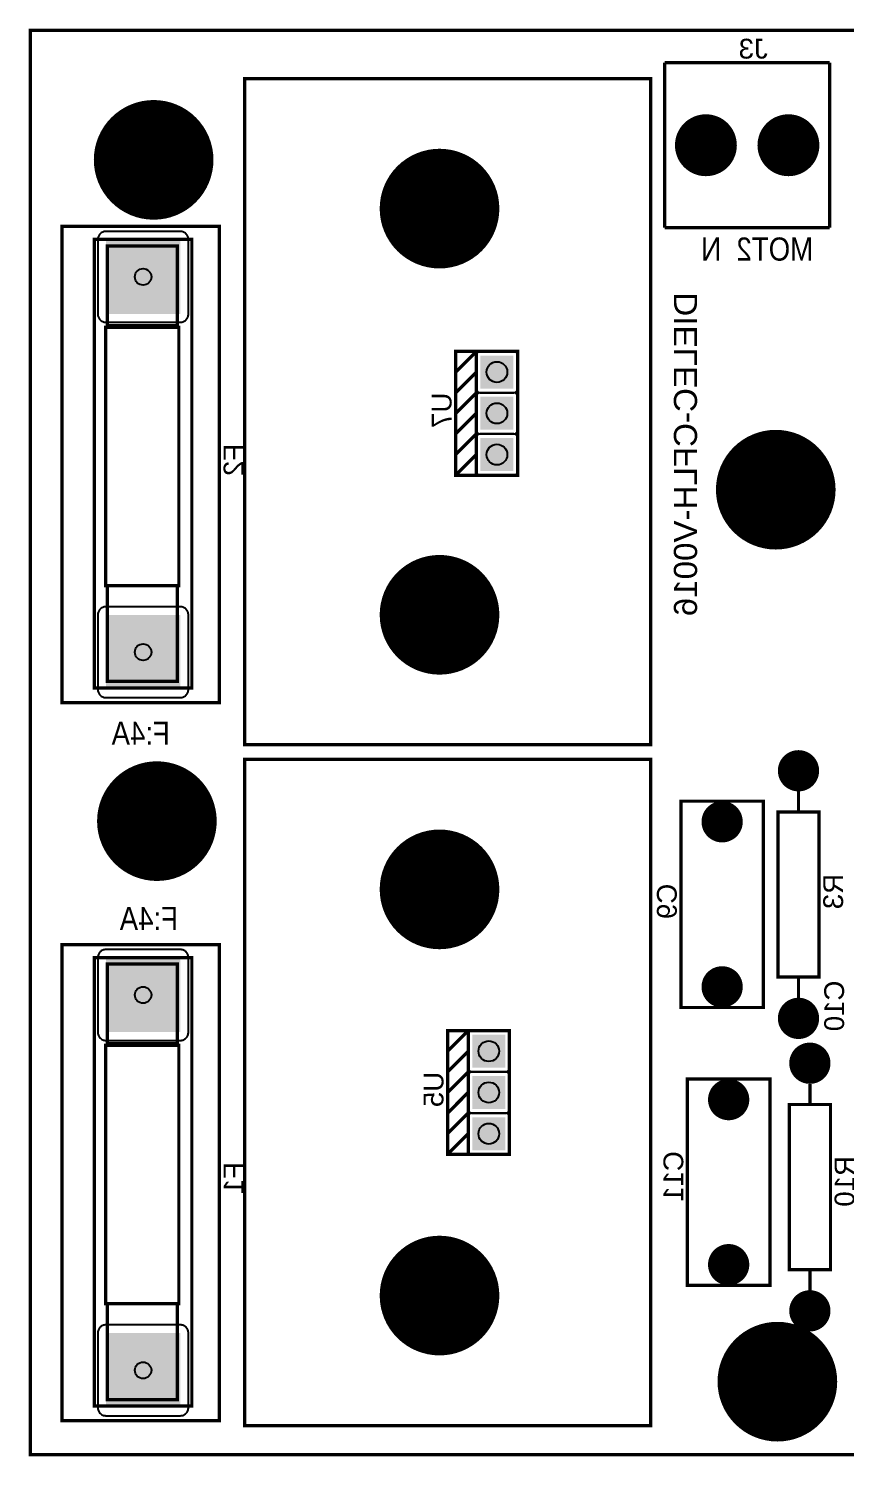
# Model space of a CAD drawing. Header units: inches. Extents: x -2.86 to 2.86, y -1.73 to 1.73.
# Drawn here: x -2.86 to -0.88, y -1.73 to 1.73 of the extents above; entities that cross this region are included whole.
import ezdxf

# ---------------------------------------------------------------- set-up
doc = ezdxf.new("R2010")
doc.units = ezdxf.units.IN
doc.layers.get('0').update_dxf_attribs({"linetype": 'CONTINUOUS'})

# ---------------------------------------------------------------- blocks, each defined once
blk = doc.blocks.new('EPAD')
at = {"const_width": 0.5}
blk.add_lwpolyline([(-0.25, 0, 1), (0.25, 0, 1)], format="xyb", close=True, dxfattribs=at)
blk = doc.blocks.new('RPAD')
blk.add_trace([(-0.5, -0.5), (-0.5, 0.5), (0.5, -0.5), (0.5, 0.5)])

msp = doc.modelspace()

# ---------------------------------------------------------------- linework, layer by layer
at = {"const_width": 0.008}
for points in [[(-2.856299, -1.725984), (2.778189, -1.725984), (2.778189, 1.725984), (-2.856299, 1.725984), (-2.856299, -1.725984)], [(-2.856299, -1.725984), (2.778189, -1.725984), (2.778189, 1.725984), (-2.856299, 1.725984), (-2.856299, -1.725984)], [(-2.856299, -1.725984), (2.778189, -1.725984), (2.778189, 1.725984), (-2.856299, 1.725984), (-2.856299, -1.725984)], [(-1.318504, 1.647244), (-1.318504, 1.247244)], [(-0.918504, 1.647244), (-1.318504, 1.647244)], [(-1.318504, 1.647244), (-1.318504, 1.247244)], [(-0.918504, 1.647244), (-1.318504, 1.647244)], [(-1.318504, 1.647244), (-1.318504, 1.247244)], [(-0.918504, 1.647244), (-1.318504, 1.647244)], [(-0.918504, 1.647244), (-0.918504, 1.247244)], [(-0.918504, 1.647244), (-0.918504, 1.247244)], [(-0.918504, 1.647244), (-0.918504, 1.247244)], [(-2.336614, -0.005512), (-1.352362, -0.005512), (-1.352362, 1.608661), (-2.336614, 1.608661), (-2.336614, -0.005512)], [(-2.336614, -0.005512), (-1.352362, -0.005512), (-1.352362, 1.608661), (-2.336614, 1.608661), (-2.336614, -0.005512)], [(-2.336614, -0.005512), (-1.352362, -0.005512), (-1.352362, 1.608661), (-2.336614, 1.608661), (-2.336614, -0.005512)], [(-2.779528, 0.09685), (-2.397638, 0.09685), (-2.397638, 1.250394), (-2.779528, 1.250394), (-2.779528, 0.09685)], [(-2.779528, 0.09685), (-2.397638, 0.09685), (-2.397638, 1.250394), (-2.779528, 1.250394), (-2.779528, 0.09685)], [(-2.779528, 0.09685), (-2.397638, 0.09685), (-2.397638, 1.250394), (-2.779528, 1.250394), (-2.779528, 0.09685)], [(-0.918504, 1.247244), (-1.318504, 1.247244)], [(-0.918504, 1.247244), (-1.318504, 1.247244)], [(-0.918504, 1.247244), (-1.318504, 1.247244)], [(-2.700787, 0.132283), (-2.464567, 0.132283), (-2.464567, 1.218898), (-2.700787, 1.218898), (-2.700787, 0.132283)], [(-2.700787, 0.132283), (-2.464567, 0.132283), (-2.464567, 1.218898), (-2.700787, 1.218898), (-2.700787, 0.132283)], [(-2.700787, 0.132283), (-2.464567, 0.132283), (-2.464567, 1.218898), (-2.700787, 1.218898), (-2.700787, 0.132283)], [(-2.669291, 1.010236), (-2.5, 1.010236), (-2.5, 1.20315), (-2.669291, 1.20315), (-2.669291, 1.010236)], [(-2.669291, 1.010236), (-2.5, 1.010236), (-2.5, 1.20315), (-2.669291, 1.20315), (-2.669291, 1.010236)], [(-2.669291, 1.010236), (-2.5, 1.010236), (-2.5, 1.20315), (-2.669291, 1.20315), (-2.669291, 1.010236)], [(-2.673228, 0.380315), (-2.496063, 0.380315), (-2.496063, 1.006299), (-2.673228, 1.006299), (-2.673228, 0.380315)], [(-2.673228, 0.380315), (-2.496063, 0.380315), (-2.496063, 1.006299), (-2.673228, 1.006299), (-2.673228, 0.380315)], [(-2.673228, 0.380315), (-2.496063, 0.380315), (-2.496063, 1.006299), (-2.673228, 1.006299), (-2.673228, 0.380315)], [(-1.775, 0.947638), (-1.825, 0.947638), (-1.825, 0.647638), (-1.775, 0.647638)], [(-1.775, 0.947638), (-1.825, 0.897638)], [(-1.775, 0.947638), (-1.825, 0.947638), (-1.825, 0.647638), (-1.775, 0.647638)], [(-1.775, 0.947638), (-1.825, 0.897638)], [(-1.775, 0.947638), (-1.825, 0.947638), (-1.825, 0.647638), (-1.775, 0.647638)], [(-1.775, 0.947638), (-1.825, 0.897638)], [(-1.775, 0.647638), (-1.675, 0.647638), (-1.675, 0.947638), (-1.775, 0.947638), (-1.775, 0.647638)], [(-1.775, 0.647638), (-1.675, 0.647638), (-1.675, 0.947638), (-1.775, 0.947638), (-1.775, 0.647638)], [(-1.775, 0.647638), (-1.675, 0.647638), (-1.675, 0.947638), (-1.775, 0.947638), (-1.775, 0.647638)], [(-1.775, 0.897638), (-1.825, 0.847638)], [(-1.775, 0.897638), (-1.825, 0.847638)], [(-1.775, 0.897638), (-1.825, 0.847638)], [(-1.775, 0.847638), (-1.825, 0.797638)], [(-1.775, 0.847638), (-1.825, 0.797638)], [(-1.775, 0.847638), (-1.825, 0.797638)], [(-1.775, 0.797638), (-1.825, 0.747638)], [(-1.775, 0.797638), (-1.825, 0.747638)], [(-1.775, 0.797638), (-1.825, 0.747638)], [(-1.775, 0.747638), (-1.825, 0.697638)], [(-1.775, 0.747638), (-1.825, 0.697638)], [(-1.775, 0.747638), (-1.825, 0.697638)], [(-1.775, 0.697638), (-1.825, 0.647638)], [(-1.775, 0.697638), (-1.825, 0.647638)], [(-1.775, 0.697638), (-1.825, 0.647638)], [(-2.669291, 0.148031), (-2.5, 0.148031), (-2.5, 0.380315), (-2.669291, 0.380315), (-2.669291, 0.148031)], [(-2.669291, 0.148031), (-2.5, 0.148031), (-2.5, 0.380315), (-2.669291, 0.380315), (-2.669291, 0.148031)], [(-2.669291, 0.148031), (-2.5, 0.148031), (-2.5, 0.380315), (-2.669291, 0.380315), (-2.669291, 0.148031)], [(-2.336614, -1.655118), (-1.352362, -1.655118), (-1.352362, -0.040945), (-2.336614, -0.040945), (-2.336614, -1.655118)], [(-2.336614, -1.655118), (-1.352362, -1.655118), (-1.352362, -0.040945), (-2.336614, -0.040945), (-2.336614, -1.655118)], [(-2.336614, -1.655118), (-1.352362, -1.655118), (-1.352362, -0.040945), (-2.336614, -0.040945), (-2.336614, -1.655118)], [(-1.279134, -0.642126), (-1.079134, -0.642126), (-1.079134, -0.142126), (-1.279134, -0.142126), (-1.279134, -0.642126)], [(-1.279134, -0.642126), (-1.079134, -0.642126), (-1.079134, -0.142126), (-1.279134, -0.142126), (-1.279134, -0.642126)], [(-1.279134, -0.642126), (-1.079134, -0.642126), (-1.079134, -0.142126), (-1.279134, -0.142126), (-1.279134, -0.642126)], [(-0.994094, -0.168504), (-0.994094, -0.118504)], [(-0.994094, -0.168504), (-0.994094, -0.118504)], [(-0.994094, -0.168504), (-0.994094, -0.118504)], [(-1.044094, -0.568504), (-0.944094, -0.568504), (-0.944094, -0.168504), (-1.044094, -0.168504), (-1.044094, -0.568504)], [(-1.044094, -0.568504), (-0.944094, -0.568504), (-0.944094, -0.168504), (-1.044094, -0.168504), (-1.044094, -0.568504)], [(-1.044094, -0.568504), (-0.944094, -0.568504), (-0.944094, -0.168504), (-1.044094, -0.168504), (-1.044094, -0.568504)], [(-2.779528, -1.643307), (-2.397638, -1.643307), (-2.397638, -0.489764), (-2.779528, -0.489764), (-2.779528, -1.643307)], [(-2.779528, -1.643307), (-2.397638, -1.643307), (-2.397638, -0.489764), (-2.779528, -0.489764), (-2.779528, -1.643307)], [(-2.779528, -1.643307), (-2.397638, -1.643307), (-2.397638, -0.489764), (-2.779528, -0.489764), (-2.779528, -1.643307)], [(-2.700787, -1.607874), (-2.464567, -1.607874), (-2.464567, -0.52126), (-2.700787, -0.52126), (-2.700787, -1.607874)], [(-2.700787, -1.607874), (-2.464567, -1.607874), (-2.464567, -0.52126), (-2.700787, -0.52126), (-2.700787, -1.607874)], [(-2.700787, -1.607874), (-2.464567, -1.607874), (-2.464567, -0.52126), (-2.700787, -0.52126), (-2.700787, -1.607874)], [(-2.669291, -0.729921), (-2.5, -0.729921), (-2.5, -0.537008), (-2.669291, -0.537008), (-2.669291, -0.729921)], [(-2.669291, -0.729921), (-2.5, -0.729921), (-2.5, -0.537008), (-2.669291, -0.537008), (-2.669291, -0.729921)], [(-2.669291, -0.729921), (-2.5, -0.729921), (-2.5, -0.537008), (-2.669291, -0.537008), (-2.669291, -0.729921)], [(-0.994094, -0.618504), (-0.994094, -0.568504)], [(-0.994094, -0.618504), (-0.994094, -0.568504)], [(-0.994094, -0.618504), (-0.994094, -0.568504)], [(-1.794685, -0.698031), (-1.844685, -0.698031), (-1.844685, -0.998031), (-1.794685, -0.998031)], [(-1.794685, -0.698031), (-1.844685, -0.748031)], [(-1.794685, -0.698031), (-1.844685, -0.698031), (-1.844685, -0.998031), (-1.794685, -0.998031)], [(-1.794685, -0.698031), (-1.844685, -0.748031)], [(-1.794685, -0.698031), (-1.844685, -0.698031), (-1.844685, -0.998031), (-1.794685, -0.998031)], [(-1.794685, -0.698031), (-1.844685, -0.748031)], [(-1.794685, -0.998031), (-1.694685, -0.998031), (-1.694685, -0.698031), (-1.794685, -0.698031), (-1.794685, -0.998031)], [(-1.794685, -0.998031), (-1.694685, -0.998031), (-1.694685, -0.698031), (-1.794685, -0.698031), (-1.794685, -0.998031)], [(-1.794685, -0.998031), (-1.694685, -0.998031), (-1.694685, -0.698031), (-1.794685, -0.698031), (-1.794685, -0.998031)], [(-2.673228, -1.359843), (-2.496063, -1.359843), (-2.496063, -0.733858), (-2.673228, -0.733858), (-2.673228, -1.359843)], [(-2.673228, -1.359843), (-2.496063, -1.359843), (-2.496063, -0.733858), (-2.673228, -0.733858), (-2.673228, -1.359843)], [(-2.673228, -1.359843), (-2.496063, -1.359843), (-2.496063, -0.733858), (-2.673228, -0.733858), (-2.673228, -1.359843)], [(-1.794685, -0.748031), (-1.844685, -0.798031)], [(-1.794685, -0.748031), (-1.844685, -0.798031)], [(-1.794685, -0.748031), (-1.844685, -0.798031)], [(-1.794685, -0.798031), (-1.844685, -0.848031)], [(-1.794685, -0.798031), (-1.844685, -0.848031)], [(-1.794685, -0.798031), (-1.844685, -0.848031)], [(-1.263386, -1.315354), (-1.063386, -1.315354), (-1.063386, -0.815354), (-1.263386, -0.815354), (-1.263386, -1.315354)], [(-1.263386, -1.315354), (-1.063386, -1.315354), (-1.063386, -0.815354), (-1.263386, -0.815354), (-1.263386, -1.315354)], [(-1.263386, -1.315354), (-1.063386, -1.315354), (-1.063386, -0.815354), (-1.263386, -0.815354), (-1.263386, -1.315354)], [(-0.966535, -0.877165), (-0.966535, -0.827165)], [(-0.966535, -0.877165), (-0.966535, -0.827165)], [(-0.966535, -0.877165), (-0.966535, -0.827165)], [(-1.794685, -0.848031), (-1.844685, -0.898031)], [(-1.794685, -0.848031), (-1.844685, -0.898031)], [(-1.794685, -0.848031), (-1.844685, -0.898031)], [(-1.794685, -0.898031), (-1.844685, -0.948031)], [(-1.794685, -0.898031), (-1.844685, -0.948031)], [(-1.794685, -0.898031), (-1.844685, -0.948031)], [(-1.016535, -1.277165), (-0.916535, -1.277165), (-0.916535, -0.877165), (-1.016535, -0.877165), (-1.016535, -1.277165)], [(-1.016535, -1.277165), (-0.916535, -1.277165), (-0.916535, -0.877165), (-1.016535, -0.877165), (-1.016535, -1.277165)], [(-1.016535, -1.277165), (-0.916535, -1.277165), (-0.916535, -0.877165), (-1.016535, -0.877165), (-1.016535, -1.277165)], [(-1.794685, -0.948031), (-1.844685, -0.998031)], [(-1.794685, -0.948031), (-1.844685, -0.998031)], [(-1.794685, -0.948031), (-1.844685, -0.998031)], [(-0.966535, -1.327165), (-0.966535, -1.277165)], [(-0.966535, -1.327165), (-0.966535, -1.277165)], [(-0.966535, -1.327165), (-0.966535, -1.277165)], [(-2.669291, -1.592126), (-2.5, -1.592126), (-2.5, -1.359843), (-2.669291, -1.359843), (-2.669291, -1.592126)], [(-2.669291, -1.592126), (-2.5, -1.592126), (-2.5, -1.359843), (-2.669291, -1.359843), (-2.669291, -1.592126)], [(-2.669291, -1.592126), (-2.5, -1.592126), (-2.5, -1.359843), (-2.669291, -1.359843), (-2.669291, -1.592126)]]:
    msp.add_lwpolyline(points, dxfattribs=at)
for points in [[(-2.472677, 1.038346), (-2.472677, 1.218346), (-2.472778, 1.220425), (-2.473075, 1.222436), (-2.473559, 1.22437), (-2.47422, 1.226218), (-2.47505, 1.22797), (-2.476039, 1.229619), (-2.477178, 1.231153), (-2.478458, 1.232565), (-2.47987, 1.233846), (-2.481405, 1.234985), (-2.483054, 1.235974), (-2.484806, 1.236804), (-2.486654, 1.237465), (-2.488588, 1.237948), (-2.490598, 1.238245), (-2.492677, 1.238346), (-2.672677, 1.238346), (-2.674756, 1.238245), (-2.676767, 1.237948), (-2.6787, 1.237465), (-2.680548, 1.236804), (-2.682301, 1.235974), (-2.683949, 1.234985), (-2.685484, 1.233846), (-2.686896, 1.232565), (-2.688176, 1.231153), (-2.689315, 1.229619), (-2.690304, 1.22797), (-2.691134, 1.226218), (-2.691796, 1.22437), (-2.692279, 1.222436), (-2.692576, 1.220425), (-2.692677, 1.218346), (-2.692677, 1.038346), (-2.692576, 1.036268), (-2.692279, 1.034257), (-2.691796, 1.032323), (-2.691134, 1.030475), (-2.690304, 1.028723), (-2.689315, 1.027074), (-2.688176, 1.02554), (-2.686896, 1.024128), (-2.685484, 1.022847), (-2.683949, 1.021708), (-2.682301, 1.020719), (-2.680548, 1.019889), (-2.6787, 1.019228), (-2.676767, 1.018744), (-2.674756, 1.018448), (-2.672677, 1.018346), (-2.492677, 1.018346), (-2.490598, 1.018448), (-2.488588, 1.018744), (-2.486654, 1.019228), (-2.484806, 1.019889), (-2.483054, 1.020719), (-2.481405, 1.021708), (-2.47987, 1.022847), (-2.478458, 1.024128), (-2.477178, 1.02554), (-2.476039, 1.027074), (-2.47505, 1.028723), (-2.47422, 1.030475), (-2.473559, 1.032323), (-2.473075, 1.034257), (-2.472778, 1.036268), (-2.472677, 1.038346)], [(-1.775, 0.937638), (-1.775, 0.857638), (-1.77495, 0.856598), (-1.774801, 0.855593), (-1.774559, 0.854626), (-1.774228, 0.853702), (-1.773814, 0.852826), (-1.773319, 0.852002), (-1.77275, 0.851234), (-1.772109, 0.850528), (-1.771403, 0.849888), (-1.770636, 0.849319), (-1.769812, 0.848824), (-1.768935, 0.848409), (-1.768011, 0.848079), (-1.767044, 0.847837), (-1.766039, 0.847688), (-1.765, 0.847638), (-1.685, 0.847638), (-1.683961, 0.847688), (-1.682956, 0.847837), (-1.681989, 0.848079), (-1.681065, 0.848409), (-1.680188, 0.848824), (-1.679364, 0.849319), (-1.678597, 0.849888), (-1.677891, 0.850528), (-1.67725, 0.851234), (-1.676681, 0.852002), (-1.676186, 0.852826), (-1.675772, 0.853702), (-1.675441, 0.854626), (-1.675199, 0.855593), (-1.67505, 0.856598), (-1.675, 0.857638), (-1.675, 0.937638), (-1.67505, 0.938677), (-1.675199, 0.939682), (-1.675441, 0.940649), (-1.675772, 0.941573), (-1.676186, 0.94245), (-1.676681, 0.943274), (-1.67725, 0.944041), (-1.677891, 0.944747), (-1.678597, 0.945387), (-1.679364, 0.945957), (-1.680188, 0.946451), (-1.681065, 0.946866), (-1.681989, 0.947197), (-1.682956, 0.947439), (-1.683961, 0.947587), (-1.685, 0.947638), (-1.765, 0.947638), (-1.766039, 0.947587), (-1.767044, 0.947439), (-1.768011, 0.947197), (-1.768935, 0.946866), (-1.769812, 0.946451), (-1.770636, 0.945957), (-1.771403, 0.945387), (-1.772109, 0.944747), (-1.77275, 0.944041), (-1.773319, 0.943274), (-1.773814, 0.94245), (-1.774228, 0.941573), (-1.774559, 0.940649), (-1.774801, 0.939682), (-1.77495, 0.938677), (-1.775, 0.937638)], [(-1.775, 0.837638), (-1.775, 0.757638), (-1.77495, 0.756598), (-1.774801, 0.755593), (-1.774559, 0.754626), (-1.774228, 0.753702), (-1.773814, 0.752826), (-1.773319, 0.752002), (-1.77275, 0.751234), (-1.772109, 0.750528), (-1.771403, 0.749888), (-1.770636, 0.749319), (-1.769812, 0.748824), (-1.768935, 0.748409), (-1.768011, 0.748079), (-1.767044, 0.747837), (-1.766039, 0.747688), (-1.765, 0.747638), (-1.685, 0.747638), (-1.683961, 0.747688), (-1.682956, 0.747837), (-1.681989, 0.748079), (-1.681065, 0.748409), (-1.680188, 0.748824), (-1.679364, 0.749319), (-1.678597, 0.749888), (-1.677891, 0.750528), (-1.67725, 0.751234), (-1.676681, 0.752002), (-1.676186, 0.752826), (-1.675772, 0.753702), (-1.675441, 0.754626), (-1.675199, 0.755593), (-1.67505, 0.756598), (-1.675, 0.757638), (-1.675, 0.837638), (-1.67505, 0.838677), (-1.675199, 0.839682), (-1.675441, 0.840649), (-1.675772, 0.841573), (-1.676186, 0.84245), (-1.676681, 0.843274), (-1.67725, 0.844041), (-1.677891, 0.844747), (-1.678597, 0.845387), (-1.679364, 0.845957), (-1.680188, 0.846451), (-1.681065, 0.846866), (-1.681989, 0.847197), (-1.682956, 0.847439), (-1.683961, 0.847587), (-1.685, 0.847638), (-1.765, 0.847638), (-1.766039, 0.847587), (-1.767044, 0.847439), (-1.768011, 0.847197), (-1.768935, 0.846866), (-1.769812, 0.846451), (-1.770636, 0.845957), (-1.771403, 0.845387), (-1.772109, 0.844747), (-1.77275, 0.844041), (-1.773319, 0.843274), (-1.773814, 0.84245), (-1.774228, 0.841573), (-1.774559, 0.840649), (-1.774801, 0.839682), (-1.77495, 0.838677), (-1.775, 0.837638)], [(-1.775, 0.737638), (-1.775, 0.657638), (-1.77495, 0.656598), (-1.774801, 0.655593), (-1.774559, 0.654626), (-1.774228, 0.653702), (-1.773814, 0.652826), (-1.773319, 0.652002), (-1.77275, 0.651234), (-1.772109, 0.650528), (-1.771403, 0.649888), (-1.770636, 0.649319), (-1.769812, 0.648824), (-1.768935, 0.648409), (-1.768011, 0.648079), (-1.767044, 0.647837), (-1.766039, 0.647688), (-1.765, 0.647638), (-1.685, 0.647638), (-1.683961, 0.647688), (-1.682956, 0.647837), (-1.681989, 0.648079), (-1.681065, 0.648409), (-1.680188, 0.648824), (-1.679364, 0.649319), (-1.678597, 0.649888), (-1.677891, 0.650528), (-1.67725, 0.651234), (-1.676681, 0.652002), (-1.676186, 0.652826), (-1.675772, 0.653702), (-1.675441, 0.654626), (-1.675199, 0.655593), (-1.67505, 0.656598), (-1.675, 0.657638), (-1.675, 0.737638), (-1.67505, 0.738677), (-1.675199, 0.739682), (-1.675441, 0.740649), (-1.675772, 0.741573), (-1.676186, 0.74245), (-1.676681, 0.743274), (-1.67725, 0.744041), (-1.677891, 0.744747), (-1.678597, 0.745387), (-1.679364, 0.745957), (-1.680188, 0.746451), (-1.681065, 0.746866), (-1.681989, 0.747197), (-1.682956, 0.747439), (-1.683961, 0.747587), (-1.685, 0.747638), (-1.765, 0.747638), (-1.766039, 0.747587), (-1.767044, 0.747439), (-1.768011, 0.747197), (-1.768935, 0.746866), (-1.769812, 0.746451), (-1.770636, 0.745957), (-1.771403, 0.745387), (-1.772109, 0.744747), (-1.77275, 0.744041), (-1.773319, 0.743274), (-1.773814, 0.74245), (-1.774228, 0.741573), (-1.774559, 0.740649), (-1.774801, 0.739682), (-1.77495, 0.738677), (-1.775, 0.737638)], [(-2.472677, 0.128898), (-2.472677, 0.308898), (-2.472778, 0.310976), (-2.473075, 0.312987), (-2.473559, 0.314921), (-2.47422, 0.316769), (-2.47505, 0.318521), (-2.476039, 0.32017), (-2.477178, 0.321704), (-2.478458, 0.323117), (-2.47987, 0.324397), (-2.481405, 0.325536), (-2.483054, 0.326525), (-2.484806, 0.327355), (-2.486654, 0.328016), (-2.488588, 0.3285), (-2.490598, 0.328796), (-2.492677, 0.328898), (-2.672677, 0.328898), (-2.674756, 0.328796), (-2.676767, 0.3285), (-2.6787, 0.328016), (-2.680548, 0.327355), (-2.682301, 0.326525), (-2.683949, 0.325536), (-2.685484, 0.324397), (-2.686896, 0.323117), (-2.688176, 0.321704), (-2.689315, 0.32017), (-2.690304, 0.318521), (-2.691134, 0.316769), (-2.691796, 0.314921), (-2.692279, 0.312987), (-2.692576, 0.310976), (-2.692677, 0.308898), (-2.692677, 0.128898), (-2.692576, 0.126819), (-2.692279, 0.124808), (-2.691796, 0.122874), (-2.691134, 0.121026), (-2.690304, 0.119274), (-2.689315, 0.117626), (-2.688176, 0.116091), (-2.686896, 0.114679), (-2.685484, 0.113398), (-2.683949, 0.112259), (-2.682301, 0.11127), (-2.680548, 0.110441), (-2.6787, 0.109779), (-2.676767, 0.109296), (-2.674756, 0.108999), (-2.672677, 0.108898), (-2.492677, 0.108898), (-2.490598, 0.108999), (-2.488588, 0.109296), (-2.486654, 0.109779), (-2.484806, 0.110441), (-2.483054, 0.11127), (-2.481405, 0.112259), (-2.47987, 0.113398), (-2.478458, 0.114679), (-2.477178, 0.116091), (-2.476039, 0.117626), (-2.47505, 0.119274), (-2.47422, 0.121026), (-2.473559, 0.122874), (-2.473075, 0.124808), (-2.472778, 0.126819), (-2.472677, 0.128898)], [(-2.472677, -0.701811), (-2.472677, -0.521811), (-2.472778, -0.519732), (-2.473075, -0.517722), (-2.473559, -0.515788), (-2.47422, -0.51394), (-2.47505, -0.512187), (-2.476039, -0.510539), (-2.477178, -0.509004), (-2.478458, -0.507592), (-2.47987, -0.506312), (-2.481405, -0.505173), (-2.483054, -0.504184), (-2.484806, -0.503354), (-2.486654, -0.502693), (-2.488588, -0.502209), (-2.490598, -0.501912), (-2.492677, -0.501811), (-2.672677, -0.501811), (-2.674756, -0.501912), (-2.676767, -0.502209), (-2.6787, -0.502693), (-2.680548, -0.503354), (-2.682301, -0.504184), (-2.683949, -0.505173), (-2.685484, -0.506312), (-2.686896, -0.507592), (-2.688176, -0.509004), (-2.689315, -0.510539), (-2.690304, -0.512187), (-2.691134, -0.51394), (-2.691796, -0.515788), (-2.692279, -0.517722), (-2.692576, -0.519732), (-2.692677, -0.521811), (-2.692677, -0.701811), (-2.692576, -0.70389), (-2.692279, -0.7059), (-2.691796, -0.707834), (-2.691134, -0.709682), (-2.690304, -0.711435), (-2.689315, -0.713083), (-2.688176, -0.714618), (-2.686896, -0.71603), (-2.685484, -0.71731), (-2.683949, -0.718449), (-2.682301, -0.719438), (-2.680548, -0.720268), (-2.6787, -0.72093), (-2.676767, -0.721413), (-2.674756, -0.72171), (-2.672677, -0.721811), (-2.492677, -0.721811), (-2.490598, -0.72171), (-2.488588, -0.721413), (-2.486654, -0.72093), (-2.484806, -0.720268), (-2.483054, -0.719438), (-2.481405, -0.718449), (-2.47987, -0.71731), (-2.478458, -0.71603), (-2.477178, -0.714618), (-2.476039, -0.713083), (-2.47505, -0.711435), (-2.47422, -0.709682), (-2.473559, -0.707834), (-2.473075, -0.7059), (-2.472778, -0.70389), (-2.472677, -0.701811)], [(-1.794685, -0.708031), (-1.794685, -0.788031), (-1.794635, -0.789071), (-1.794486, -0.790076), (-1.794244, -0.791043), (-1.793913, -0.791967), (-1.793499, -0.792843), (-1.793004, -0.793667), (-1.792435, -0.794435), (-1.791794, -0.795141), (-1.791088, -0.795781), (-1.790321, -0.79635), (-1.789497, -0.796845), (-1.78862, -0.79726), (-1.787696, -0.797591), (-1.78673, -0.797833), (-1.785724, -0.797981), (-1.784685, -0.798031), (-1.704685, -0.798031), (-1.703646, -0.797981), (-1.702641, -0.797833), (-1.701674, -0.797591), (-1.70075, -0.79726), (-1.699873, -0.796845), (-1.699049, -0.79635), (-1.698282, -0.795781), (-1.697576, -0.795141), (-1.696935, -0.794435), (-1.696366, -0.793667), (-1.695871, -0.792843), (-1.695457, -0.791967), (-1.695126, -0.791043), (-1.694884, -0.790076), (-1.694735, -0.789071), (-1.694685, -0.788031), (-1.694685, -0.708031), (-1.694735, -0.706992), (-1.694884, -0.705987), (-1.695126, -0.70502), (-1.695457, -0.704096), (-1.695871, -0.70322), (-1.696366, -0.702396), (-1.696935, -0.701628), (-1.697576, -0.700922), (-1.698282, -0.700282), (-1.699049, -0.699713), (-1.699873, -0.699218), (-1.70075, -0.698803), (-1.701674, -0.698472), (-1.702641, -0.69823), (-1.703646, -0.698082), (-1.704685, -0.698031), (-1.784685, -0.698031), (-1.785724, -0.698082), (-1.78673, -0.69823), (-1.787696, -0.698472), (-1.78862, -0.698803), (-1.789497, -0.699218), (-1.790321, -0.699713), (-1.791088, -0.700282), (-1.791794, -0.700922), (-1.792435, -0.701628), (-1.793004, -0.702396), (-1.793499, -0.70322), (-1.793913, -0.704096), (-1.794244, -0.70502), (-1.794486, -0.705987), (-1.794635, -0.706992), (-1.794685, -0.708031)], [(-1.794685, -0.808031), (-1.794685, -0.888031), (-1.794635, -0.889071), (-1.794486, -0.890076), (-1.794244, -0.891043), (-1.793913, -0.891967), (-1.793499, -0.892843), (-1.793004, -0.893667), (-1.792435, -0.894435), (-1.791794, -0.895141), (-1.791088, -0.895781), (-1.790321, -0.89635), (-1.789497, -0.896845), (-1.78862, -0.89726), (-1.787696, -0.897591), (-1.78673, -0.897833), (-1.785724, -0.897981), (-1.784685, -0.898031), (-1.704685, -0.898031), (-1.703646, -0.897981), (-1.702641, -0.897833), (-1.701674, -0.897591), (-1.70075, -0.89726), (-1.699873, -0.896845), (-1.699049, -0.89635), (-1.698282, -0.895781), (-1.697576, -0.895141), (-1.696935, -0.894435), (-1.696366, -0.893667), (-1.695871, -0.892843), (-1.695457, -0.891967), (-1.695126, -0.891043), (-1.694884, -0.890076), (-1.694735, -0.889071), (-1.694685, -0.888031), (-1.694685, -0.808031), (-1.694735, -0.806992), (-1.694884, -0.805987), (-1.695126, -0.80502), (-1.695457, -0.804096), (-1.695871, -0.80322), (-1.696366, -0.802396), (-1.696935, -0.801628), (-1.697576, -0.800922), (-1.698282, -0.800282), (-1.699049, -0.799713), (-1.699873, -0.799218), (-1.70075, -0.798803), (-1.701674, -0.798472), (-1.702641, -0.79823), (-1.703646, -0.798082), (-1.704685, -0.798031), (-1.784685, -0.798031), (-1.785724, -0.798082), (-1.78673, -0.79823), (-1.787696, -0.798472), (-1.78862, -0.798803), (-1.789497, -0.799218), (-1.790321, -0.799713), (-1.791088, -0.800282), (-1.791794, -0.800922), (-1.792435, -0.801628), (-1.793004, -0.802396), (-1.793499, -0.80322), (-1.793913, -0.804096), (-1.794244, -0.80502), (-1.794486, -0.805987), (-1.794635, -0.806992), (-1.794685, -0.808031)], [(-1.794685, -0.908031), (-1.794685, -0.988031), (-1.794635, -0.989071), (-1.794486, -0.990076), (-1.794244, -0.991043), (-1.793913, -0.991967), (-1.793499, -0.992843), (-1.793004, -0.993667), (-1.792435, -0.994435), (-1.791794, -0.995141), (-1.791088, -0.995781), (-1.790321, -0.99635), (-1.789497, -0.996845), (-1.78862, -0.99726), (-1.787696, -0.997591), (-1.78673, -0.997833), (-1.785724, -0.997981), (-1.784685, -0.998031), (-1.704685, -0.998031), (-1.703646, -0.997981), (-1.702641, -0.997833), (-1.701674, -0.997591), (-1.70075, -0.99726), (-1.699873, -0.996845), (-1.699049, -0.99635), (-1.698282, -0.995781), (-1.697576, -0.995141), (-1.696935, -0.994435), (-1.696366, -0.993667), (-1.695871, -0.992843), (-1.695457, -0.991967), (-1.695126, -0.991043), (-1.694884, -0.990076), (-1.694735, -0.989071), (-1.694685, -0.988031), (-1.694685, -0.908031), (-1.694735, -0.906992), (-1.694884, -0.905987), (-1.695126, -0.90502), (-1.695457, -0.904096), (-1.695871, -0.90322), (-1.696366, -0.902396), (-1.696935, -0.901628), (-1.697576, -0.900922), (-1.698282, -0.900282), (-1.699049, -0.899713), (-1.699873, -0.899218), (-1.70075, -0.898803), (-1.701674, -0.898472), (-1.702641, -0.89823), (-1.703646, -0.898082), (-1.704685, -0.898031), (-1.784685, -0.898031), (-1.785724, -0.898082), (-1.78673, -0.89823), (-1.787696, -0.898472), (-1.78862, -0.898803), (-1.789497, -0.899218), (-1.790321, -0.899713), (-1.791088, -0.900282), (-1.791794, -0.900922), (-1.792435, -0.901628), (-1.793004, -0.902396), (-1.793499, -0.90322), (-1.793913, -0.904096), (-1.794244, -0.90502), (-1.794486, -0.905987), (-1.794635, -0.906992), (-1.794685, -0.908031)], [(-2.472677, -1.61126), (-2.472677, -1.43126), (-2.472778, -1.429181), (-2.473075, -1.42717), (-2.473559, -1.425237), (-2.47422, -1.423389), (-2.47505, -1.421636), (-2.476039, -1.419988), (-2.477178, -1.418453), (-2.478458, -1.417041), (-2.47987, -1.415761), (-2.481405, -1.414622), (-2.483054, -1.413633), (-2.484806, -1.412803), (-2.486654, -1.412141), (-2.488588, -1.411658), (-2.490598, -1.411361), (-2.492677, -1.41126), (-2.672677, -1.41126), (-2.674756, -1.411361), (-2.676767, -1.411658), (-2.6787, -1.412141), (-2.680548, -1.412803), (-2.682301, -1.413633), (-2.683949, -1.414622), (-2.685484, -1.415761), (-2.686896, -1.417041), (-2.688176, -1.418453), (-2.689315, -1.419988), (-2.690304, -1.421636), (-2.691134, -1.423389), (-2.691796, -1.425237), (-2.692279, -1.42717), (-2.692576, -1.429181), (-2.692677, -1.43126), (-2.692677, -1.61126), (-2.692576, -1.613339), (-2.692279, -1.615349), (-2.691796, -1.617283), (-2.691134, -1.619131), (-2.690304, -1.620883), (-2.689315, -1.622532), (-2.688176, -1.624067), (-2.686896, -1.625479), (-2.685484, -1.626759), (-2.683949, -1.627898), (-2.682301, -1.628887), (-2.680548, -1.629717), (-2.6787, -1.630378), (-2.676767, -1.630862), (-2.674756, -1.631159), (-2.672677, -1.63126), (-2.492677, -1.63126), (-2.490598, -1.631159), (-2.488588, -1.630862), (-2.486654, -1.630378), (-2.484806, -1.629717), (-2.483054, -1.628887), (-2.481405, -1.627898), (-2.47987, -1.626759), (-2.478458, -1.625479), (-2.477178, -1.624067), (-2.476039, -1.622532), (-2.47505, -1.620883), (-2.47422, -1.619131), (-2.473559, -1.617283), (-2.473075, -1.615349), (-2.472778, -1.613339), (-2.472677, -1.61126)]]:
    msp.add_lwpolyline(points, close=True)
for centre, radius in [((-1.218504, 1.447244), 0.03), ((-1.018504, 1.447244), 0.03), ((-2.557087, 1.411811), 0.03), ((-1.864173, 1.293701), 0.03), ((-2.582677, 1.128346), 0.02), ((-1.725, 0.897638), 0.025), ((-1.725, 0.797638), 0.025), ((-1.725, 0.697638), 0.025), ((-1.049213, 0.612598), 0.03), ((-1.864173, 0.309449), 0.03), ((-2.582677, 0.218898), 0.02), ((-0.994094, -0.068504), 0.025), ((-2.549213, -0.190551), 0.03), ((-1.179134, -0.192126), 0.025), ((-1.864173, -0.355906), 0.03), ((-1.179134, -0.592126), 0.025), ((-2.582677, -0.611811), 0.02), ((-0.994094, -0.668504), 0.025), ((-1.744685, -0.748031), 0.025), ((-0.966535, -0.777165), 0.025), ((-1.744685, -0.848032), 0.025), ((-1.163386, -0.865354), 0.025), ((-1.744685, -0.948031), 0.025), ((-1.163386, -1.265354), 0.025), ((-1.864173, -1.340158), 0.03), ((-0.966535, -1.377165), 0.025), ((-2.582677, -1.52126), 0.02), ((-1.045276, -1.548819), 0.03)]:
    msp.add_circle(centre, radius)

# ---------------------------------------------------------------- block references
for p, xscale, yscale in [((-2.557087, 1.411811), 0.29, 0.29), ((-2.557087, 1.411811), 0.25, 0.25), ((-1.218504, 1.447244), 0.15, 0.15), ((-1.218504, 1.447244), 0.12, 0.12), ((-1.018504, 1.447244), 0.15, 0.15), ((-1.018504, 1.447244), 0.12, 0.12), ((-1.864173, 1.293701), 0.29, 0.29), ((-1.864173, 1.293701), 0.25, 0.25), ((-1.049213, 0.612598), 0.29, 0.29), ((-1.049213, 0.612598), 0.25, 0.25), ((-1.864173, 0.309449), 0.29, 0.29), ((-1.864173, 0.309449), 0.25, 0.25), ((-0.994094, -0.068504), 0.1, 0.1), ((-0.994094, -0.068504), 0.08, 0.08), ((-2.549213, -0.190551), 0.29, 0.29), ((-2.549213, -0.190551), 0.25, 0.25), ((-1.179134, -0.192126), 0.1, 0.1), ((-1.179134, -0.192126), 0.08, 0.08), ((-1.864173, -0.355906), 0.29, 0.29), ((-1.864173, -0.355906), 0.25, 0.25), ((-1.179134, -0.592126), 0.1, 0.1), ((-1.179134, -0.592126), 0.08, 0.08), ((-0.994094, -0.668504), 0.1, 0.1), ((-0.994094, -0.668504), 0.08, 0.08), ((-0.966535, -0.777165), 0.1, 0.1), ((-0.966535, -0.777165), 0.08, 0.08), ((-1.163386, -0.865354), 0.1, 0.1), ((-1.163386, -0.865354), 0.08, 0.08), ((-1.864173, -1.340157), 0.29, 0.29), ((-1.864173, -1.340157), 0.25, 0.25), ((-1.163386, -1.265354), 0.1, 0.1), ((-1.163386, -1.265354), 0.08, 0.08), ((-0.966535, -1.377165), 0.1, 0.1), ((-0.966535, -1.377165), 0.08, 0.08), ((-1.045276, -1.548819), 0.29, 0.29), ((-1.045276, -1.548819), 0.25, 0.25)]:
    msp.add_blockref('EPAD', p, dxfattribs=dict(xscale=xscale, yscale=yscale))
for p, xscale, yscale, rotation in [((-2.582677, 1.128346), 0.18, 0.18, -90), ((-1.725, 0.897638), 0.08, 0.08, 90), ((-1.725, 0.797638), 0.08, 0.08, 90), ((-1.725, 0.697638), 0.08, 0.08, 90), ((-2.582677, 0.218898), 0.18, 0.18, -90), ((-2.582677, -0.611811), 0.18, 0.18, -90), ((-1.744685, -0.748031), 0.08, 0.08, 90), ((-1.744685, -0.848032), 0.08, 0.08, 90), ((-1.744685, -0.948031), 0.08, 0.08, 90), ((-2.582677, -1.52126), 0.18, 0.18, -90)]:
    msp.add_blockref('RPAD', p, dxfattribs=dict(xscale=xscale, yscale=yscale, rotation=rotation))

# ---------------------------------------------------------------- texts
at = {"text_generation_flag": 2}
for s, height, width, p in [('J3', 0.048, 1.041667, (-1.068504, 1.657244)), ('J3', 0.048, 1.041667, (-1.068504, 1.657244)), ('J3', 0.048, 1.041667, (-1.068504, 1.657244)), ('MOT2  N', 0.056, 0.892857, (-0.958661, 1.167709)), ('MOT2  N', 0.056, 0.892857, (-0.958661, 1.167709)), ('MOT2  N', 0.056, 0.892857, (-0.958661, 1.167709)), ('F:4A', 0.056, 0.892857, (-2.517717, -0.00552)), ('F:4A', 0.056, 0.892857, (-2.517717, -0.00552)), ('F:4A', 0.056, 0.892857, (-2.517717, -0.00552)), ('F:4A', 0.056, 0.892857, (-2.498031, -0.454339)), ('F:4A', 0.056, 0.892857, (-2.498031, -0.454339)), ('F:4A', 0.056, 0.892857, (-2.498031, -0.454339))]:
    msp.add_text(s, height=height, dxfattribs=dict(at, width=width)).set_placement(p)
for s, height, width, p in [('DIELEC-CFLH-V0016', 0.056, 1.071429, (-1.240011, 1.090806)), ('DIELEC-CFLH-V0016', 0.056, 1.071429, (-1.240011, 1.090806)), ('DIELEC-CFLH-V0016', 0.056, 1.071429, (-1.240011, 1.090806)), ('U7', 0.048, 1.041667, (-1.835, 0.847638)), ('U7', 0.048, 1.041667, (-1.835, 0.847638)), ('U7', 0.048, 1.041667, (-1.835, 0.847638)), ('F2', 0.048, 1.041667, (-2.339638, 0.723622)), ('F2', 0.048, 1.041667, (-2.339638, 0.723622)), ('F2', 0.048, 1.041667, (-2.339638, 0.723622)), ('C9', 0.048, 1.041667, (-1.289134, -0.342126)), ('C9', 0.048, 1.041667, (-1.289134, -0.342126)), ('C9', 0.048, 1.041667, (-1.289134, -0.342126)), ('R3', 0.048, 1.041667, (-0.886094, -0.318504)), ('R3', 0.048, 1.041667, (-0.886094, -0.318504)), ('R3', 0.048, 1.041667, (-0.886094, -0.318504)), ('C10', 0.048, 1.041667, (-0.883622, -0.576969)), ('C10', 0.048, 1.041667, (-0.883622, -0.576969)), ('C10', 0.048, 1.041667, (-0.883622, -0.576969)), ('U5', 0.048, 1.041667, (-1.854685, -0.798031)), ('U5', 0.048, 1.041667, (-1.854685, -0.798031)), ('U5', 0.048, 1.041667, (-1.854685, -0.798031)), ('C11', 0.048, 1.041667, (-1.273386, -0.990354)), ('C11', 0.048, 1.041667, (-1.273386, -0.990354)), ('C11', 0.048, 1.041667, (-1.273386, -0.990354)), ('F1', 0.048, 1.041667, (-2.339638, -1.016535)), ('F1', 0.048, 1.041667, (-2.339638, -1.016535)), ('F1', 0.048, 1.041667, (-2.339638, -1.016535)), ('R10', 0.048, 1.041667, (-0.858535, -1.002165)), ('R10', 0.048, 1.041667, (-0.858535, -1.002165)), ('R10', 0.048, 1.041667, (-0.858535, -1.002165))]:
    msp.add_text(s, height=height, rotation=90, dxfattribs=dict(at, width=width)).set_placement(p)

doc.saveas('drawing.dxf')
